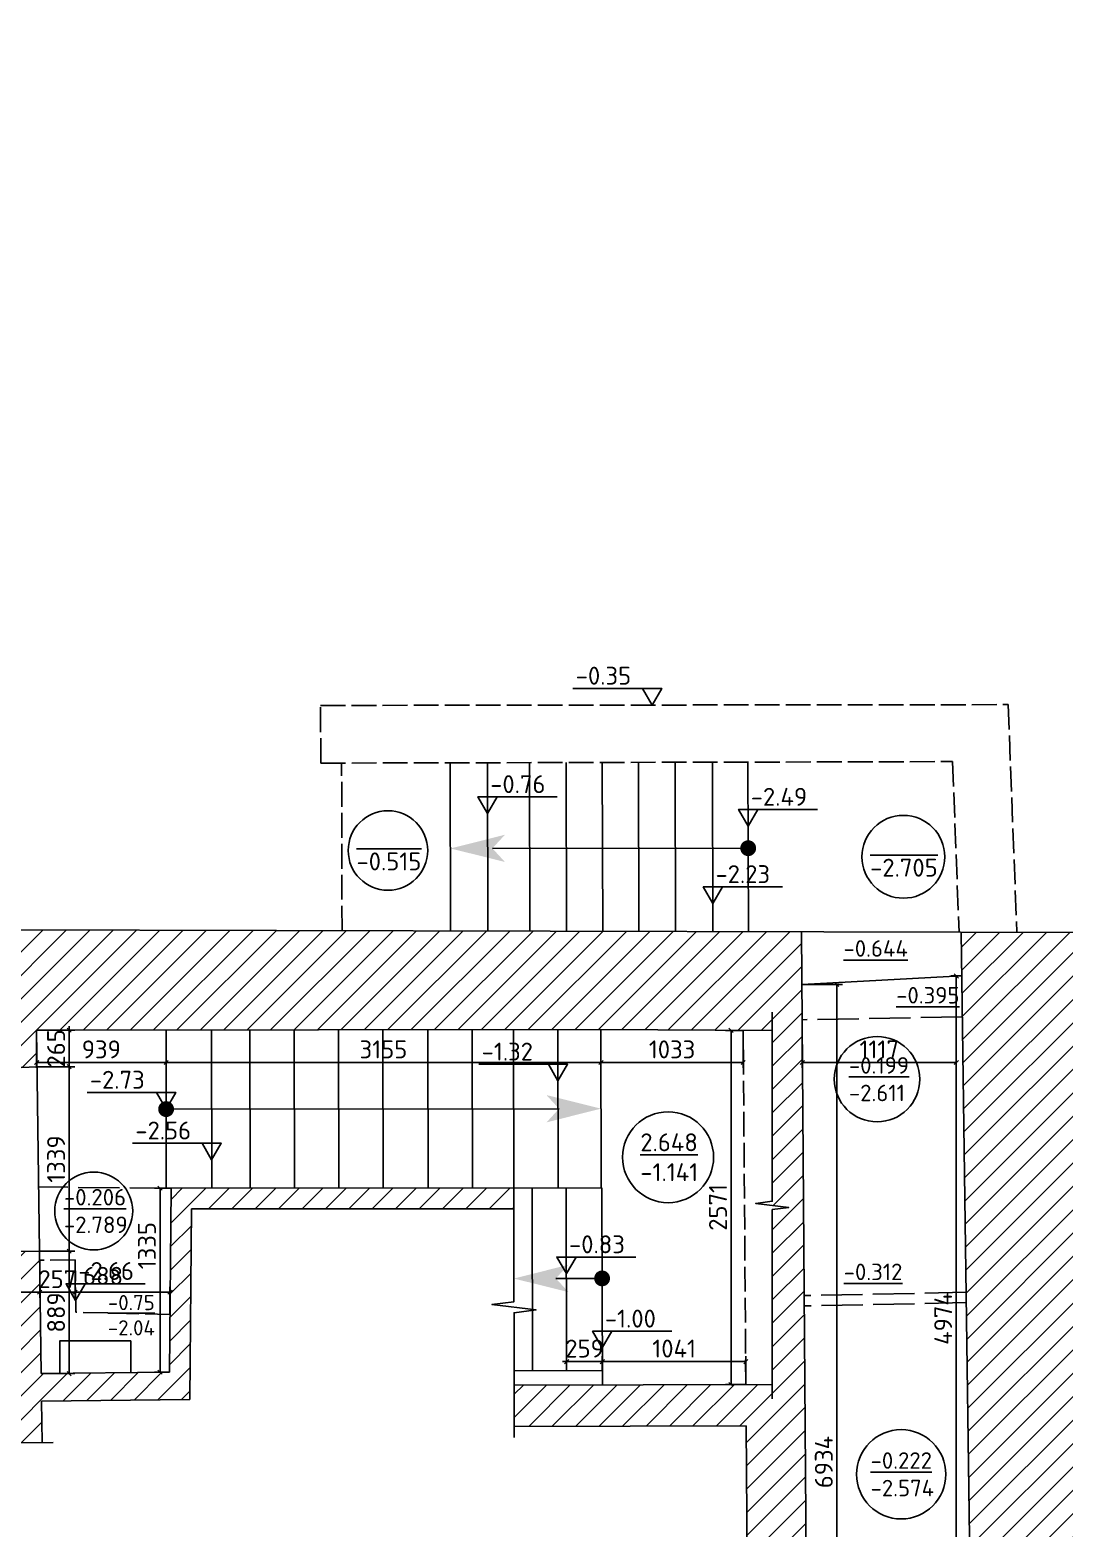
# Model space of a CAD drawing. Header units: millimetres. Extents: x 904915 to 1000606, y 1634169 to 1674089.
# Drawn here: x 944888 to 952390, y 1643789 to 1654665 of the extents above; entities that cross this region are included whole.
import ezdxf

# ---------------------------------------------------------------- set-up
doc = ezdxf.new("R2010")
doc.units = ezdxf.units.MM
doc.linetypes.add('334', pattern=[5, 4, -1])
doc.linetypes.add('ACAD_ISO02W100', pattern=[15, 12, -3])
for name, color, linetype in [('Балки', 140, 'ACAD_ISO02W100'), ('Контур', 7, 'Continuous'), ('Отметки', 7, 'Continuous'), ('Отметки коммуникаций', 7, 'Continuous'), ('Перепад', 251, 'ACAD_ISO02W100'), ('Пожарные коммуникации', 1, 'Continuous'), ('Размеры', 224, 'Continuous'), ('Штриховка', 252, 'Continuous')]:
    doc.layers.add(name, color=color, linetype=linetype)
doc.styles.add('ISOCPEUR', font='isocpeur.ttf')
doc.dimstyles.new('GENPLAN 1000', dxfattribs={"dimscale": 10, "dimtxt": 13, "dimasz": 3, "dimexe": 4, "dimexo": 0, "dimgap": 3, "dimtad": 1, "dimdec": 0, "dimzin": 0, "dimtxsty": 'ISOCPEUR', "dimblk1": 'OBLIQUE', "dimblk2": 'OBLIQUE', "dimsah": 1, "dimcen": -1, "dimaunit": 1, "dimadec": 3, "dimazin": 0, "dimtfac": 0.75, "dimtdec": 0, "dimtix": 1, "dimtmove": 1, "dimatfit": 3, "dimfxl": 0, "dimtvp": 0.6, "dimarcsym": 0})

# ---------------------------------------------------------------- blocks, each defined once
blk = doc.blocks.new('S1')
at = {"color": 0, "const_width": 0.75}
blk.add_lwpolyline([(-0.375, 0, 1), (0.375, 0, 1)], format="xyb", close=True, dxfattribs=at)
blk = doc.blocks.new('*U11')
at = {"layer": 'Штриховка'}
blk.add_lwpolyline([(0, 0), (-1.58, 2.373)], dxfattribs=at)
blk.add_solid([(-1.749, 2.626), (-1.612, 2.242), (-1.447, 2.352), (-1.58, 2.373)], dxfattribs=at)
at = {"layer": 'Штриховка', "xscale": 0.07662220042706859, "yscale": 0.07662220042706859, "zscale": 0.07662220042706859, "rotation": 272.2103188598759}
blk.add_blockref('S1', (0, 0), dxfattribs=at)
blk = doc.blocks.new('*U13')
at = {"layer": 'Штриховка'}
blk.add_lwpolyline([(0, 0), (-0.186, 0.279)], dxfattribs=at)
blk.add_solid([(-0.355, 0.532), (-0.218, 0.148), (-0.053, 0.258), (-0.186, 0.279)], dxfattribs=at)
at = {"layer": 'Штриховка', "xscale": 0.07662220042706858, "yscale": 0.07662220042706858, "zscale": 0.07662220042706858, "rotation": 272.2841533087241}
blk.add_blockref('S1', (0, 0), dxfattribs=at)
blk = doc.blocks.new('*U15')
at = {"layer": 'Штриховка'}
blk.add_lwpolyline([(0, 0), (1.028, -1.545)], dxfattribs=at)
blk.add_solid([(1.197, -1.798), (1.06, -1.415), (0.896, -1.524), (1.028, -1.545)], dxfattribs=at)
at = {"layer": 'Штриховка', "xscale": 0.0766222004270686, "yscale": 0.0766222004270686, "zscale": 0.0766222004270686, "rotation": 92.19549456925957}
blk.add_blockref('S1', (0, 0), dxfattribs=at)
blk = doc.blocks.new('_Oblique')
at = {"color": 0, "linetype": 'ByBlock', "lineweight": -2}
blk.add_line((-0.5, -0.5), (0.5, 0.5), dxfattribs=at)
blk = doc.blocks.new('*D80')
at = {"layer": 'Defpoints', "color": 0, "ltscale": 0.03}
for p in [(944958, 1645733), (944958, 1645501), (943920, 1645262)]:
    blk.add_point(p, dxfattribs=at)
at = {"layer": 'Размеры', "color": 0, "lineweight": -2, "ltscale": 0.03}
for p, q in [((944958, 1645733), (944958, 1645461)), ((943920, 1645262), (943920, 1645541)), ((943920, 1645501), (944958, 1645501))]:
    blk.add_line(p, q, dxfattribs=at)
at = {"layer": 'Размеры', "color": 0, "lineweight": -2, "ltscale": 0.03, "xscale": 30, "yscale": 30, "zscale": 30, "rotation": 180}
blk.add_blockref('_Oblique', (943920, 1645501), dxfattribs=at)
at = {"layer": 'Размеры', "color": 0, "lineweight": -2, "ltscale": 0.03, "xscale": 30, "yscale": 30, "zscale": 30}
blk.add_blockref('_Oblique', (944958, 1645501), dxfattribs=at)
at = {"layer": 'Размеры', "color": 0, "ltscale": 0.03, "insert": (944439, 1645596), "char_height": 130, "attachment_point": 5, "style": 'ISOCPEUR'}
blk.add_mtext('1037', dxfattribs=at)
blk = doc.blocks.new('*D81')
at = {"layer": 'Defpoints', "color": 0, "ltscale": 0.03}
for p in [(944958, 1645733), (945215, 1645736), (945215, 1645501)]:
    blk.add_point(p, dxfattribs=at)
at = {"layer": 'Размеры', "color": 0, "lineweight": -2, "ltscale": 0.03}
for p, q in [((944958, 1645733), (944958, 1645461)), ((945215, 1645736), (945215, 1645461)), ((944958, 1645501), (944928, 1645501)), ((944958, 1645501), (945215, 1645501)), ((945215, 1645501), (945245, 1645501))]:
    blk.add_line(p, q, dxfattribs=at)
at = {"layer": 'Размеры', "color": 0, "lineweight": -2, "ltscale": 0.03, "xscale": 30, "yscale": 30, "zscale": 30}
blk.add_blockref('_Oblique', (944958, 1645501), dxfattribs=at)
at = {"layer": 'Размеры', "color": 0, "lineweight": -2, "ltscale": 0.03, "xscale": 30, "yscale": 30, "zscale": 30, "rotation": 180}
blk.add_blockref('_Oblique', (945215, 1645501), dxfattribs=at)
at = {"layer": 'Размеры', "color": 0, "ltscale": 0.03, "insert": (945086, 1645596), "char_height": 130, "attachment_point": 5, "style": 'ISOCPEUR'}
blk.add_mtext('257', dxfattribs=at)
blk = doc.blocks.new('*D82')
at = {"layer": 'Defpoints', "color": 0, "ltscale": 0.03}
for p in [(945215, 1645736), (945903, 1645501), (945903, 1645339)]:
    blk.add_point(p, dxfattribs=at)
at = {"layer": 'Размеры', "color": 0, "lineweight": -2, "ltscale": 0.03}
for p, q in [((945215, 1645736), (945215, 1645461)), ((945215, 1645501), (945903, 1645501)), ((945903, 1645339), (945903, 1645541))]:
    blk.add_line(p, q, dxfattribs=at)
at = {"layer": 'Размеры', "color": 0, "lineweight": -2, "ltscale": 0.03, "xscale": 30, "yscale": 30, "zscale": 30, "rotation": 180}
blk.add_blockref('_Oblique', (945215, 1645501), dxfattribs=at)
at = {"layer": 'Размеры', "color": 0, "lineweight": -2, "ltscale": 0.03, "xscale": 30, "yscale": 30, "zscale": 30}
blk.add_blockref('_Oblique', (945903, 1645501), dxfattribs=at)
at = {"layer": 'Размеры', "color": 0, "ltscale": 0.03, "insert": (945418, 1645620), "char_height": 130, "attachment_point": 5, "style": 'ISOCPEUR'}
blk.add_mtext('688', dxfattribs=at)
blk = doc.blocks.new('*D83')
at = {"layer": 'Defpoints', "color": 0, "ltscale": 0.03}
for p in [(945831, 1646256), (945912, 1646256), (945899, 1644921)]:
    blk.add_point(p, dxfattribs=at)
at = {"layer": 'Размеры', "color": 0, "lineweight": -2, "ltscale": 0.03}
for p, q in [((945912, 1646256), (945791, 1646256)), ((945831, 1644921), (945831, 1646256)), ((945899, 1644921), (945791, 1644921))]:
    blk.add_line(p, q, dxfattribs=at)
at = {"layer": 'Размеры', "color": 0, "lineweight": -2, "ltscale": 0.03, "xscale": 30, "yscale": 30, "zscale": 30}
for p, rotation in [((945831, 1646256), 90), ((945831, 1644921), 270)]:
    blk.add_blockref('_Oblique', p, dxfattribs=dict(at, rotation=rotation))
at = {"layer": 'Размеры', "color": 0, "ltscale": 0.03, "insert": (945736, 1645839), "char_height": 130, "attachment_point": 5, "rotation": 90, "style": 'ISOCPEUR'}
blk.add_mtext('1335', dxfattribs=at)
blk = doc.blocks.new('*D84')
at = {"layer": 'Defpoints', "color": 0, "ltscale": 0.03}
for p in [(944936, 1647403), (945875, 1647405), (945875, 1647169)]:
    blk.add_point(p, dxfattribs=at)
at = {"layer": 'Размеры', "color": 0, "lineweight": -2, "ltscale": 0.03}
for p, q in [((944936, 1647403), (944936, 1647129)), ((945875, 1647405), (945875, 1647129)), ((944936, 1647169), (945875, 1647169))]:
    blk.add_line(p, q, dxfattribs=at)
at = {"layer": 'Размеры', "color": 0, "lineweight": -2, "ltscale": 0.03, "xscale": 30, "yscale": 30, "zscale": 30, "rotation": 180}
blk.add_blockref('_Oblique', (944936, 1647169), dxfattribs=at)
at = {"layer": 'Размеры', "color": 0, "lineweight": -2, "ltscale": 0.03, "xscale": 30, "yscale": 30, "zscale": 30}
blk.add_blockref('_Oblique', (945875, 1647169), dxfattribs=at)
at = {"layer": 'Размеры', "color": 0, "ltscale": 0.03, "insert": (945405, 1647264), "char_height": 130, "attachment_point": 5, "style": 'ISOCPEUR'}
blk.add_mtext('939', dxfattribs=at)
blk = doc.blocks.new('*D85')
at = {"layer": 'Defpoints', "color": 0, "ltscale": 0.03}
for p in [(945875, 1647405), (949030, 1647409), (949030, 1647169)]:
    blk.add_point(p, dxfattribs=at)
at = {"layer": 'Размеры', "color": 0, "lineweight": -2, "ltscale": 0.03}
for p, q in [((945875, 1647405), (945875, 1647129)), ((949030, 1647409), (949030, 1647129)), ((945875, 1647169), (949030, 1647169))]:
    blk.add_line(p, q, dxfattribs=at)
at = {"layer": 'Размеры', "color": 0, "lineweight": -2, "ltscale": 0.03, "xscale": 30, "yscale": 30, "zscale": 30, "rotation": 180}
blk.add_blockref('_Oblique', (945875, 1647169), dxfattribs=at)
at = {"layer": 'Размеры', "color": 0, "lineweight": -2, "ltscale": 0.03, "xscale": 30, "yscale": 30, "zscale": 30}
blk.add_blockref('_Oblique', (949030, 1647169), dxfattribs=at)
at = {"layer": 'Размеры', "color": 0, "ltscale": 0.03, "insert": (947452, 1647264), "char_height": 130, "attachment_point": 5, "style": 'ISOCPEUR'}
blk.add_mtext('3155', dxfattribs=at)
blk = doc.blocks.new('*D86')
at = {"layer": 'Defpoints', "color": 0, "ltscale": 0.03}
for p in [(949030, 1647409), (950062, 1647402), (950062, 1647169)]:
    blk.add_point(p, dxfattribs=at)
at = {"layer": 'Размеры', "color": 0, "lineweight": -2, "ltscale": 0.03}
for p, q in [((949030, 1647409), (949030, 1647129)), ((950062, 1647402), (950062, 1647129)), ((949030, 1647169), (950062, 1647169))]:
    blk.add_line(p, q, dxfattribs=at)
at = {"layer": 'Размеры', "color": 0, "lineweight": -2, "ltscale": 0.03, "xscale": 30, "yscale": 30, "zscale": 30, "rotation": 180}
blk.add_blockref('_Oblique', (949030, 1647169), dxfattribs=at)
at = {"layer": 'Размеры', "color": 0, "lineweight": -2, "ltscale": 0.03, "xscale": 30, "yscale": 30, "zscale": 30}
blk.add_blockref('_Oblique', (950062, 1647169), dxfattribs=at)
at = {"layer": 'Размеры', "color": 0, "ltscale": 0.03, "insert": (949546, 1647264), "char_height": 130, "attachment_point": 5, "style": 'ISOCPEUR'}
blk.add_mtext('1033', dxfattribs=at)
blk = doc.blocks.new('*D87')
at = {"layer": 'Defpoints', "color": 0, "ltscale": 0.03}
for p in [(950062, 1647402), (949974, 1644831), (950081, 1644831)]:
    blk.add_point(p, dxfattribs=at)
at = {"layer": 'Размеры', "color": 0, "lineweight": -2, "ltscale": 0.03}
for p, q in [((950062, 1647402), (949934, 1647402)), ((949974, 1647402), (949974, 1644831)), ((950081, 1644831), (949934, 1644831))]:
    blk.add_line(p, q, dxfattribs=at)
at = {"layer": 'Размеры', "color": 0, "lineweight": -2, "ltscale": 0.03, "xscale": 30, "yscale": 30, "zscale": 30}
for p, rotation in [((949974, 1647402), 90), ((949974, 1644831), 270)]:
    blk.add_blockref('_Oblique', p, dxfattribs=dict(at, rotation=rotation))
at = {"layer": 'Размеры', "color": 0, "ltscale": 0.03, "insert": (949879, 1646117), "char_height": 130, "attachment_point": 5, "rotation": 90, "style": 'ISOCPEUR'}
blk.add_mtext('2571', dxfattribs=at)
blk = doc.blocks.new('*D88')
at = {"layer": 'Defpoints', "color": 0, "ltscale": 0.03}
for p in [(949040, 1644997), (949040, 1644933), (950081, 1644831)]:
    blk.add_point(p, dxfattribs=at)
at = {"layer": 'Размеры', "color": 0, "lineweight": -2, "ltscale": 0.03}
for p, q in [((949040, 1644933), (949040, 1645037)), ((950081, 1644997), (949040, 1644997)), ((950081, 1644831), (950081, 1645037))]:
    blk.add_line(p, q, dxfattribs=at)
at = {"layer": 'Размеры', "color": 0, "lineweight": -2, "ltscale": 0.03, "xscale": 30, "yscale": 30, "zscale": 30, "rotation": 180}
blk.add_blockref('_Oblique', (949040, 1644997), dxfattribs=at)
at = {"layer": 'Размеры', "color": 0, "lineweight": -2, "ltscale": 0.03, "xscale": 30, "yscale": 30, "zscale": 30}
blk.add_blockref('_Oblique', (950081, 1644997), dxfattribs=at)
at = {"layer": 'Размеры', "color": 0, "ltscale": 0.03, "insert": (949561, 1645092), "char_height": 130, "attachment_point": 5, "style": 'ISOCPEUR'}
blk.add_mtext('1041', dxfattribs=at)
blk = doc.blocks.new('*D89')
at = {"layer": 'Defpoints', "color": 0, "ltscale": 0.03}
for p in [(948781, 1644997), (948781, 1644932), (949040, 1644933)]:
    blk.add_point(p, dxfattribs=at)
at = {"layer": 'Размеры', "color": 0, "lineweight": -2, "ltscale": 0.03}
for p, q in [((948781, 1644997), (948751, 1644997)), ((948781, 1644932), (948781, 1645037)), ((949040, 1644997), (948781, 1644997)), ((949040, 1644933), (949040, 1645037)), ((949040, 1644997), (949070, 1644997))]:
    blk.add_line(p, q, dxfattribs=at)
at = {"layer": 'Размеры', "color": 0, "lineweight": -2, "ltscale": 0.03, "xscale": 30, "yscale": 30, "zscale": 30}
blk.add_blockref('_Oblique', (948781, 1644997), dxfattribs=at)
at = {"layer": 'Размеры', "color": 0, "lineweight": -2, "ltscale": 0.03, "xscale": 30, "yscale": 30, "zscale": 30, "rotation": 180}
blk.add_blockref('_Oblique', (949040, 1644997), dxfattribs=at)
at = {"layer": 'Размеры', "color": 0, "ltscale": 0.03, "insert": (948911, 1645092), "char_height": 130, "attachment_point": 5, "style": 'ISOCPEUR'}
blk.add_mtext('259', dxfattribs=at)
blk = doc.blocks.new('*D90')
at = {"layer": 'Defpoints', "color": 0, "ltscale": 0.03}
for p in [(950489, 1647735), (950540, 1640801), (950742, 1640801)]:
    blk.add_point(p, dxfattribs=at)
at = {"layer": 'Размеры', "color": 0, "lineweight": -2, "ltscale": 0.03}
for p, q in [((950489, 1647735), (950782, 1647735)), ((950742, 1647735), (950742, 1640801)), ((950540, 1640801), (950782, 1640801))]:
    blk.add_line(p, q, dxfattribs=at)
at = {"layer": 'Размеры', "color": 0, "lineweight": -2, "ltscale": 0.03, "xscale": 30, "yscale": 30, "zscale": 30}
for p, rotation in [((950742, 1647735), 90), ((950742, 1640801), 270)]:
    blk.add_blockref('_Oblique', p, dxfattribs=dict(at, rotation=rotation))
at = {"layer": 'Размеры', "color": 0, "ltscale": 0.03, "insert": (950647, 1644268), "char_height": 130, "attachment_point": 5, "rotation": 90, "style": 'ISOCPEUR'}
blk.add_mtext('6934', dxfattribs=at)
blk = doc.blocks.new('*D95')
at = {"layer": 'Defpoints', "color": 0, "ltscale": 0.03}
for p in [(951608, 1647797), (951647, 1647797), (951716, 1642823)]:
    blk.add_point(p, dxfattribs=at)
at = {"layer": 'Размеры', "color": 0, "lineweight": -2, "ltscale": 0.03}
for p, q in [((951647, 1647797), (951568, 1647797)), ((951608, 1642823), (951608, 1647797)), ((951716, 1642823), (951568, 1642823))]:
    blk.add_line(p, q, dxfattribs=at)
at = {"layer": 'Размеры', "color": 0, "lineweight": -2, "ltscale": 0.03, "xscale": 30, "yscale": 30, "zscale": 30}
for p, rotation in [((951608, 1647797), 90), ((951608, 1642823), 270)]:
    blk.add_blockref('_Oblique', p, dxfattribs=dict(at, rotation=rotation))
at = {"layer": 'Размеры', "color": 0, "ltscale": 0.03, "insert": (951513, 1645310), "char_height": 130, "attachment_point": 5, "rotation": 90, "style": 'ISOCPEUR'}
blk.add_mtext('4974', dxfattribs=at)
blk = doc.blocks.new('*D319')
at = {"layer": 'Defpoints', "color": 0, "ltscale": 0.03}
for p in [(944959, 1645799), (945172, 1645799), (944968, 1644910)]:
    blk.add_point(p, dxfattribs=at)
at = {"layer": 'Размеры', "color": 0, "lineweight": -2, "ltscale": 0.03}
for p, q in [((944959, 1645799), (945212, 1645799)), ((945172, 1644910), (945172, 1645799)), ((944968, 1644910), (945212, 1644910))]:
    blk.add_line(p, q, dxfattribs=at)
at = {"layer": 'Размеры', "color": 0, "lineweight": -2, "ltscale": 0.03, "xscale": 30, "yscale": 30, "zscale": 30}
for p, rotation in [((945172, 1645799), 90), ((945172, 1644910), 270)]:
    blk.add_blockref('_Oblique', p, dxfattribs=dict(at, rotation=rotation))
at = {"layer": 'Размеры', "color": 0, "ltscale": 0.03, "insert": (945077, 1645354), "char_height": 130, "attachment_point": 5, "rotation": 90, "style": 'ISOCPEUR'}
blk.add_mtext('889', dxfattribs=at)
blk = doc.blocks.new('*D320')
at = {"layer": 'Defpoints', "color": 0, "ltscale": 0.03}
for p in [(944936, 1647403), (945172, 1647403), (944939, 1647138)]:
    blk.add_point(p, dxfattribs=at)
at = {"layer": 'Размеры', "color": 0, "lineweight": -2, "ltscale": 0.03}
for p, q in [((944936, 1647403), (945212, 1647403)), ((945172, 1647403), (945172, 1647433)), ((945172, 1647138), (945172, 1647403)), ((944939, 1647138), (945212, 1647138)), ((945172, 1647138), (945172, 1647108))]:
    blk.add_line(p, q, dxfattribs=at)
at = {"layer": 'Размеры', "color": 0, "lineweight": -2, "ltscale": 0.03, "xscale": 30, "yscale": 30, "zscale": 30}
for p, rotation in [((945172, 1647403), 270), ((945172, 1647138), 90)]:
    blk.add_blockref('_Oblique', p, dxfattribs=dict(at, rotation=rotation))
at = {"layer": 'Размеры', "color": 0, "ltscale": 0.03, "insert": (945077, 1647271), "char_height": 130, "attachment_point": 5, "rotation": 90, "style": 'ISOCPEUR'}
blk.add_mtext('265', dxfattribs=at)
blk = doc.blocks.new('*D328')
at = {"layer": 'Defpoints', "color": 0, "ltscale": 0.03}
for p in [(950491, 1647479), (951608, 1647500), (950491, 1647169)]:
    blk.add_point(p, dxfattribs=at)
at = {"layer": 'Размеры', "color": 0, "lineweight": -2, "ltscale": 0.03}
for p, q in [((950491, 1647479), (950491, 1647129)), ((951608, 1647500), (951608, 1647129)), ((951608, 1647169), (950491, 1647169))]:
    blk.add_line(p, q, dxfattribs=at)
at = {"layer": 'Размеры', "color": 0, "lineweight": -2, "ltscale": 0.03, "xscale": 30, "yscale": 30, "zscale": 30, "rotation": 180}
blk.add_blockref('_Oblique', (950491, 1647169), dxfattribs=at)
at = {"layer": 'Размеры', "color": 0, "lineweight": -2, "ltscale": 0.03, "xscale": 30, "yscale": 30, "zscale": 30}
blk.add_blockref('_Oblique', (951608, 1647169), dxfattribs=at)
at = {"layer": 'Размеры', "color": 0, "ltscale": 0.03, "insert": (951049, 1647264), "char_height": 130, "attachment_point": 5, "style": 'ISOCPEUR'}
blk.add_mtext('1117', dxfattribs=at)
blk = doc.blocks.new('*D381')
at = {"layer": 'Defpoints', "color": 0, "ltscale": 0.03}
for p in [(944939, 1647138), (944957, 1645799), (945172, 1645799)]:
    blk.add_point(p, dxfattribs=at)
at = {"layer": 'Размеры', "color": 0, "lineweight": -2, "ltscale": 0.03}
for p, q in [((944939, 1647138), (945212, 1647138)), ((945172, 1647138), (945172, 1645799)), ((944957, 1645799), (945212, 1645799))]:
    blk.add_line(p, q, dxfattribs=at)
at = {"layer": 'Размеры', "color": 0, "lineweight": -2, "ltscale": 0.03, "xscale": 30, "yscale": 30, "zscale": 30}
for p, rotation in [((945172, 1647138), 90), ((945172, 1645799), 270)]:
    blk.add_blockref('_Oblique', p, dxfattribs=dict(at, rotation=rotation))
at = {"layer": 'Размеры', "color": 0, "ltscale": 0.03, "insert": (945077, 1646468), "char_height": 130, "attachment_point": 5, "rotation": 90, "style": 'ISOCPEUR'}
blk.add_mtext('1339', dxfattribs=at)

msp = doc.modelspace()

# ---------------------------------------------------------------- hatches: boundary and pattern name
at = {"layer": 'Штриховка', "ltscale": 0.03}
h = msp.add_hatch(dxfattribs=at)
h.set_pattern_fill('_USER', color=256, scale=120, angle=45, pattern_type=0)
h.set_pattern_definition([(45, (939769.27, 1645632.96), (-84.8528, 84.8528), [])])
h.paths.add_polyline_path([(939862.1, 1645865.3), (939717.3, 1645866.2), (939716.4, 1645515.2), (939572.8, 1645516), (939573.1, 1645259.6), (939858.5, 1645259.9)], flags=17)
h.paths.add_polyline_path([(967898.5, 1669251.9), (967748.5, 1669254.9), (967737, 1668677), (967887, 1668674)], flags=17)
h.paths.add_polyline_path([(959721.2, 1670070.1), (960600.3, 1670071.2), (960599.8, 1670501.5), (960599.2, 1670954.9), (958956.6, 1670954.7), (959002.6, 1662727), (958908.9, 1662725), (958909, 1662520.4), (959728.4, 1662541.9), (959725.6, 1663653.4), (960845.1, 1663649), (960849, 1664244.1), (959728.5, 1664251.4)])
h.paths.add_polyline_path([(953047.4, 1647661.3), (953309, 1647664), (953307.3, 1647830.1), (953304.3, 1648110.6), (951642.4, 1648114.7), (951716, 1642822.9), (952533.5, 1642743.7), (952532.8, 1642909), (953481.3, 1642912), (953480.8, 1643074.2), (952537.1, 1643071.2), (952524.9, 1647221.1), (953052, 1647226.6)], flags=17)
h.paths.add_polyline_path([(944956.8, 1645799), (943919.8, 1645788.6), (943920.1, 1645262.1), (939858.5, 1645259.9), (939573.1, 1645259.6), (939573.1, 1645244.2), (934568.3, 1645252.9), (934568.3, 1645253.2), (934278.3, 1645254), (932110.1, 1645254), (932109.8, 1645787.9), (931143.7, 1645778.5), (931152.5, 1644829.1), (929740.1, 1644827.8), (929759.1, 1646190.3), (927061.9, 1646219.9), (927061.4, 1646069.9), (929607, 1646042), (929588, 1644677.6), (931153.9, 1644679.1), (931157.1, 1644329.1), (931593.9, 1644329.6), (931614, 1644169.6), (931653.7, 1644489.6), (931673.9, 1644329.6), (932110.6, 1644330.1), (932110.2, 1644955.7), (943920.3, 1644962.1), (943920.6, 1644397.3), (944407.8, 1644403.1), (944429.7, 1644243.4), (944465.9, 1644563.8), (944487.8, 1644404.1), (944974.9, 1644409.9), (944971, 1644709.9), (946047, 1644722.8), (946060.4, 1646106), (948397.6, 1646107.4), (948397.2, 1646257.4), (945911.9, 1646255.9), (945898.9, 1644921), (944968.4, 1644909.8)])
h.paths.add_polyline_path([(941747.9, 1647720.4), (935723.9, 1647718.2), (935724, 1647401.1), (939570.7, 1647430.7), (939571, 1647159), (939720.5, 1647158.1), (939719.7, 1646853.6), (939599.7, 1646838.9), (939839.6, 1646808.3), (939719.6, 1646793.6), (939718.8, 1646489.1), (939571.8, 1646490), (939572, 1646278), (939718.3, 1646277.1), (939717.4, 1645926.2), (939597.4, 1645911.4), (939862.2, 1645877.7), (939871.4, 1647396.6), (941748.7, 1647400.9)])
h.paths.add_polyline_path([(934907, 1647717.9), (934688, 1647717.9), (933884, 1647717.6), (933886.9, 1647392.8), (934284.4, 1647396.3), (934278.3, 1645254), (934568.3, 1645253.2), (934574.5, 1647392.3), (934909.5, 1647394.8)])
h.paths.add_polyline_path([(932129.4, 1649034.8), (931923.5, 1649035.1), (931923.9, 1649266.2), (931788.1, 1649266.4), (931788.1, 1649293.2), (931494.6, 1649293.9), (931494.2, 1649135.2), (931345.5, 1649135.6), (931342.9, 1648092.4), (923885.6, 1648105.6), (923881.9, 1647831.4), (923721.7, 1647813.5), (924041.1, 1647769.2), (923880.8, 1647751.4), (923877.2, 1647477.1), (924177.2, 1647477.1), (924138.3, 1644589.7), (927056.3, 1644558.9), (927057.3, 1644859), (924442.4, 1644886.5), (924477.2, 1647477.1), (931128.7, 1647397.5), (931130.8, 1647163.4), (932109, 1647173), (932108.9, 1647376.8), (932568, 1647380.9), (932565, 1647717.1), (932127.3, 1647716.9)])
h.paths.add_polyline_path([(950486.2, 1648117.6), (944691.4, 1648132), (944686.6, 1649180.5), (944528.4, 1649179.8), (944527.7, 1649323.4), (944245.8, 1649322.1), (944245.9, 1649301.6), (944073, 1649301.2), (944073.5, 1649109.4), (943905.2, 1649109), (943908.4, 1647721.2), (943261, 1647720.9), (943261.7, 1647404.3), (943918.9, 1647405.7), (943919.1, 1647096.6), (944939.3, 1647138), (944935.8, 1647403.5), (949029.6, 1647409.4), (950272.6, 1647401.6), (950272.6, 1646130.9), (950392.6, 1646115.9), (950272.6, 1646100.9), (950272.6, 1644831.4), (948400.6, 1644827), (948401.3, 1644527), (950083.4, 1644531), (950116.4, 1639995.2), (951661, 1639989.6), (951661, 1639460.8), (955617.4, 1639500.6), (962461.1, 1639567.9), (962455.8, 1636178), (962155.8, 1636178), (962155.1, 1635728.5), (962315.1, 1635708.3), (962155.1, 1635688.5), (962154.4, 1635279.1), (969661.4, 1635263.1), (969653.3, 1636911.1), (969342.9, 1636912.5), (968746.2, 1636915.1), (968742.8, 1636143.6), (967545.7, 1636148.5), (967554.4, 1641372.6), (967284, 1641372.7), (967283.9, 1641196.6), (967396.8, 1641195.5), (967399.1, 1637608.9), (967078, 1637609.2), (967077.8, 1637359.2), (967399.1, 1637358.9), (967399.1, 1636178), (966361, 1636178), (966361, 1636455), (966111, 1636455), (966111, 1636178), (963002.7, 1636178), (963006.5, 1640478), (962468.8, 1640472.7), (962472.1, 1640136.2), (959955, 1640116.1), (959955, 1641762), (959802, 1641762), (959802, 1641699), (959401.4, 1641699), (959356, 1640111.4), (955859.3, 1640105.6), (955861.6, 1641747), (955722, 1641747), (955722, 1641685), (955316.4, 1641685), (955333, 1639913), (953838.8, 1639848.2), (953835.2, 1640084.9), (952545, 1640065.2), (952537.7, 1641768.8), (951730.6, 1641771.1), (951746.3, 1640645.3), (950540.6, 1640652.7)])
h.paths.add_polyline_path([(944673.1, 1652178.2), (944526.8, 1652177.5), (944526.1, 1652342), (944239.1, 1652340.7), (944238.8, 1652288.7), (944081.7, 1652288.3), (944082, 1652146.3), (943898, 1652145.9), (943900.2, 1651218), (944068.5, 1651218.4), (944069, 1651034.4), (944101.8, 1651034.4), (944241.8, 1651034.8), (944241.9, 1650997.5), (944520.2, 1650998.8), (944519.5, 1651139.9), (944677.7, 1651140.6)])
h.paths.add_polyline_path([(944659.3, 1655219.7), (944494.9, 1655219), (944494.2, 1655363), (944231.6, 1655361.9), (944231.6, 1655357.7), (944091.4, 1655357.4), (944091.9, 1655142.4), (943891, 1655141.9), (943892.9, 1654328), (944076.9, 1654328.4), (944077.5, 1654082.4), (944234.6, 1654082.7), (944234.7, 1654030.5), (944518.5, 1654031.8), (944517.8, 1654178.3), (944664, 1654179)])
h.paths.add_polyline_path([(944645.4, 1658294.4), (944491, 1658293.7), (944490.4, 1658426.8), (944206.7, 1658425.5), (944206.8, 1658379.7), (944077.2, 1658379.4), (944077.5, 1658241.4), (943883.7, 1658241), (943886, 1657254), (944087, 1657254.4), (944087.3, 1657112.4), (944227.5, 1657112.7), (944227.6, 1657090.6), (944486.4, 1657091.8), (944485.6, 1657261), (944650, 1657261.7)])
h.paths.add_polyline_path([(944633.8, 1660848.8), (944633.7, 1661302.1), (944485.7, 1661302.1), (944485.7, 1661461.5), (944204.2, 1661461.5), (944204.2, 1661430), (944073, 1661430), (944073, 1661265), (943881.2, 1661265), (943881.1, 1660290.9), (944072.7, 1660291.4), (944073, 1660132.4), (944202.7, 1660132.7), (944202.8, 1660120.1), (944482.7, 1660121.3), (944482, 1660272), (944636.4, 1660272.7)])
h.paths.add_polyline_path([(944633.4, 1664368.1), (944482.8, 1664368.1), (944482.8, 1664523.8), (944209.9, 1664523.8), (944209.9, 1664487), (944064, 1664487), (944064, 1664294), (943881.5, 1664294), (943881.4, 1663327), (944073.2, 1663327), (944073.2, 1663205), (944204.4, 1663205), (944204.4, 1663176.6), (944485.5, 1663176.6), (944485.5, 1663329.3), (944633.5, 1663329.3)])
h.paths.add_polyline_path([(944633.1, 1667394.5), (944477.8, 1667394.5), (944477.8, 1667551.3), (944210.3, 1667551.3), (944210.3, 1667505), (944070.3, 1667505), (943881.8, 1667505), (943881.7, 1666551), (944064.2, 1666551), (944064.2, 1666226), (944210.1, 1666226), (944210.1, 1666193.3), (944482.6, 1666193.3), (944482.6, 1666351.3), (944633.2, 1666351.3)])
h.paths.add_polyline_path([(944632.7, 1670737.4), (933630.3, 1670719.9), (933632.7, 1669988.5), (943882.1, 1670004.5), (943882, 1669255), (944070.4, 1669255), (944210.4, 1669255), (944210.4, 1669219), (944477.6, 1669219), (944477.6, 1669378.8), (944632.8, 1669378.8)])
h.paths.add_polyline_path([(932703.5, 1670718.4), (931347.7, 1670716.2), (931349.7, 1669370.6), (931502.4, 1669370.8), (931502.6, 1669191), (931790.8, 1669191.4), (931790.9, 1669244.1), (931930.9, 1669244.1), (932162.5, 1669243.8), (932163.7, 1669986.2), (932705.9, 1669987)])
h.paths.add_polyline_path([(932159.7, 1667508.9), (931928.1, 1667509.3), (931788.1, 1667509.6), (931788.1, 1667541.2), (931505.1, 1667540.8), (931505.3, 1667399.2), (931352.6, 1667399), (931354.2, 1666341.7), (931523.2, 1666341.9), (931523.4, 1666160.1), (931785.9, 1666160.5), (931786, 1666222.5), (931926, 1666222.3), (931981.8, 1666222.2), (931981.9, 1666273.3), (932157.6, 1666273)])
h.paths.add_polyline_path([(932154.1, 1664134.1), (931978.4, 1664134.4), (931979, 1664493.2), (931923.2, 1664493.3), (931783.2, 1664493.5), (931783.2, 1664539.3), (931525.8, 1664538.9), (931526, 1664383.6), (931357, 1664383.4), (931358.6, 1663301.6), (931525, 1663301.8), (931525.2, 1663154.9), (931809.9, 1663155.3), (931810, 1663182.4), (931976.8, 1663182.1), (931976.9, 1663194.3), (932152.6, 1663194)])
h.paths.add_polyline_path([(932149, 1661019), (931973.3, 1661019.3), (931974, 1661450.3), (931947.1, 1661450.3), (931807.1, 1661450.5), (931807.2, 1661485.4), (931527.7, 1661485), (931527.9, 1661337.7), (931361.5, 1661337.5), (931363.1, 1660268), (931516.6, 1660268.2), (931516.8, 1660102.1), (931789.8, 1660102.5), (931789.9, 1660126.5), (931929.9, 1660126.3), (932147.6, 1660125.9)])
h.paths.add_polyline_path([(932143.9, 1657865), (931963.1, 1657865.3), (931964, 1658400.3), (931927, 1658400.3), (931787, 1658400.6), (931787.1, 1658436.1), (931519.2, 1658435.7), (931519.5, 1658275.3), (931366, 1658275.1), (931367, 1657612.2), (931366, 1657213.6), (931521, 1657213.2), (931520.6, 1657073.8), (931784.9, 1657073.1), (931784.9, 1657090.5), (931945.7, 1657090.3), (931945.8, 1657183.3), (932142.8, 1657183)])
h.paths.add_polyline_path([(932139.2, 1655001), (931942.2, 1655001.3), (931942.8, 1655353.2), (931922, 1655353.3), (931782, 1655353.3), (931782.1, 1655366.1), (931516.3, 1655366.7), (931515.9, 1655215.6), (931360.9, 1655216), (931358.3, 1654172.5), (931510, 1654172.1), (931509.6, 1654017.4), (931795.8, 1654016.7), (931795.9, 1654036.5), (931935.9, 1654036.3), (931969.7, 1654036.2), (931969.9, 1654151.3), (932137.8, 1654151)])
h.paths.add_polyline_path([(932134.4, 1652068), (931966.5, 1652068.3), (931966.9, 1652310.1), (931933, 1652310.2), (931793, 1652308.6), (931505.3, 1652309.3), (931505, 1652175.8), (931353.2, 1652176.2), (931350.5, 1651112.8), (931499.2, 1651112.4), (931498.8, 1650973.5), (931790.9, 1650972.8), (931790.9, 1650999.5), (931926.8, 1650999.3), (931927, 1651125.3), (932132.8, 1651125)])
h.paths.add_polyline_path([(960333.3, 1647937.6), (961315, 1647929), (961315, 1647846.3), (962027.7, 1647840), (962022.5, 1647245.2), (962441.3, 1647241.6), (962438.8, 1642931.6), (961667.1, 1642932.5), (961667.3, 1642787.2), (962445.8, 1642788.4), (962449.9, 1642374), (962998.7, 1642379.5), (962995.7, 1642556.1), (967112.8, 1642504.1), (967117.8, 1642902.1), (962981.3, 1642953.7), (962970.6, 1647238), (966973.7, 1647210.3), (966959.5, 1648041.4), (962846.2, 1648068.6), (962852.6, 1650308), (962290.3, 1650309.5), (962284.4, 1648065), (959904.8, 1648083.6), (959800.1, 1652965.9), (959269.6, 1652954.6), (959044.4, 1652949.7), (959061.6, 1648096.2), (954502.4, 1648107.6), (954505.2, 1647842.7), (954506.9, 1647676.6), (954745.6, 1647679.1), (954750.2, 1647244.4), (955288.4, 1647250.1), (955293.1, 1643079.9), (954363, 1643077), (954363.5, 1642914.8), (955304.8, 1642917.8), (955306.5, 1642744), (955724, 1642744), (955724, 1642682), (955862.9, 1642682), (955863.1, 1642813.5), (957224.7, 1642810.3), (957225.1, 1642947.4), (955852.4, 1642950.6), (955847.6, 1647274.2), (959438.3, 1647271.7), (959416.1, 1642942.4), (958119.3, 1642945.4), (958119, 1642808.3), (959433.1, 1642805.2), (959431.1, 1642735), (959803, 1642735), (959803, 1642659), (959957.9, 1642659), (959958.3, 1642784.8), (960773, 1642785.9), (960773.1, 1642933.5), (959949.4, 1642934.4), (959974.6, 1647263.2), (960327.3, 1647260.1)])
h.paths.add_polyline_path([(966452.6, 1641373), (963016, 1641374), (963015.6, 1641395.3), (962459.7, 1641385.8), (962463.6, 1640992.6), (963006.9, 1640998), (963007.1, 1641238.2), (966452.5, 1641204.7)], flags=17)
h.paths.add_polyline_path([(969641.7, 1639274.2), (969362.9, 1639275.5), (968756.5, 1639278.1), (968751.6, 1638147.9), (969348.3, 1638145.3), (969647.2, 1638144)], flags=17)
h.paths.add_polyline_path([(969614.1, 1644901.4), (969720.5, 1644900.2), (969709, 1645492.7), (968768.4, 1645497.1), (968765.6, 1642881.5), (968251, 1642888), (968246, 1642489.8), (968770.6, 1642483.2), (968761.9, 1640511), (969368.3, 1640508.3), (969635.6, 1640507.1)])
h.paths.add_polyline_path([(969355.7, 1670956.2), (961595, 1670955.1), (961595.6, 1670502.8), (961596.1, 1670072.4), (964099.4, 1670075.6), (964080.7, 1667732.6), (964412.9, 1667733.9), (964412.2, 1667937.9), (964282.4, 1667937.4), (964299.4, 1670075.8), (967765, 1670080.2), (967762.8, 1669971.3), (967912.8, 1669968.3), (967915, 1670080.2), (968620.7, 1670080.2), (968620.7, 1667950.5), (967872.5, 1667950.5), (967876.3, 1668140.7), (967726.4, 1668143.7), (967722.5, 1667950.4), (965333.7, 1667941.4), (965334.5, 1667737.4), (968620.7, 1667749.8), (968637.7, 1664193.3), (961712.9, 1664238.5), (961710.6, 1663645.6), (962247.4, 1663643.5), (962251.2, 1662293.7), (962850.1, 1662295.3), (962846.3, 1663638), (968632.7, 1663590.8), (968686.8, 1655955.5), (962868.1, 1656006.9), (962852.6, 1661416.8), (962253.6, 1661415.2), (962257.5, 1659994.6), (961579.4, 1659980.3), (961582.8, 1659806.5), (962267.6, 1659820), (962275.7, 1655887.9), (959738.9, 1655882.7), (959728.4, 1659770.1), (960715, 1659789.5), (960711.6, 1659962), (959734.7, 1659941.4), (959730.8, 1661541.8), (958909.7, 1661563.1), (958912.6, 1657742.3), (959027.5, 1657741.5), (959040.6, 1654041.2), (959246.2, 1654045.7), (959776.7, 1654057), (959744.4, 1655561.9), (962304.3, 1655548.9), (962299.7, 1653824.7), (962862.6, 1653823.1), (962867.9, 1655694.4), (968730.2, 1655638.5), (968722.6, 1648029.8), (967950.7, 1648034.9), (967949, 1647780.4), (968184.6, 1647769.6), (968129.2, 1647202.3), (968770.2, 1647197.9), (968769.4, 1646527.9), (969689.7, 1646485.6), (969659.3, 1648055), (969518.2, 1648054.8), (969514.3, 1650781), (969450.9, 1650781), (969419, 1655374.3), (969388.2, 1663662.6)])

# ---------------------------------------------------------------- linework, layer by layer
at = {"layer": 'Балки', "color": 3, "ltscale": 25}
for p, q in [((951650.9, 1647500.5), (950490.9, 1647479.4)), ((951678.7, 1645500.4), (950505.4, 1645476.8)), ((951679.8, 1645425.4), (950506, 1645401.8))]:
    msp.add_line(p, q, dxfattribs=at)
at = {"layer": 'Балки', "ltscale": 25}
msp.add_line((945911.9, 1646255.9), (944950.7, 1646265.1), dxfattribs=at)
at = {"layer": 'Контур', "color": 252, "ltscale": 15}
for p, q in [((947939.2, 1648123.9), (947936.3, 1649344.4)), ((948209.6, 1648123.3), (948206.7, 1649345.1)), ((948513.9, 1648122.5), (948511, 1649345.8)), ((948780.8, 1648121.8), (948777.9, 1649346.4)), ((949042.8, 1648121.2), (949039.9, 1649347)), ((949304.7, 1648120.5), (949301.8, 1649347.7)), ((949571, 1648119.9), (949568.1, 1649348.3)), ((949842.7, 1648119.2), (949839.7, 1649348.9)), ((950099.7, 1648118.6), (950096.8, 1649349.5)), ((945876.2, 1646255.9), (945874.5, 1647404.8)), ((946206, 1646256.1), (946204.3, 1647405.3)), ((946484, 1646256), (946482.3, 1647405.7)), ((946806, 1646256.4), (946804.4, 1647406.2)), ((947128.1, 1646256.6), (947126.4, 1647406.7)), ((947450.2, 1646257.1), (947448.5, 1647407.1)), ((947776.2, 1646257), (947774.5, 1647407.6)), ((948098.3, 1646257.5), (948096.6, 1647408.1)), ((948397.2, 1646257.4), (948395.6, 1647408.5)), ((948719.3, 1646257.9), (948717.6, 1647409)), ((949031.3, 1646257.8), (949029.6, 1647409.4)), ((945911.9, 1646255.9), (945876.2, 1646255.9)), ((948533, 1644931.5), (948529.9, 1646257.5)), ((948781, 1644932.4), (948777.9, 1646257.6)), ((949040.3, 1644828.5), (949036.9, 1646257.8)), ((949040.1, 1644933.4), (948400.4, 1644931))]:
    msp.add_line(p, q, dxfattribs=at)
at = {"layer": 'Контур', "ltscale": 15}
for p, q in [((959061.6, 1648096.2), (944691.4, 1648132)), ((950486.2, 1648117.6), (950540.6, 1640652.7)), ((951746.3, 1640645.3), (951642.4, 1648114.7)), ((951646.8, 1647797), (950489, 1647735)), ((944935.8, 1647403.5), (949029.6, 1647409.4)), ((944935.8, 1647403.5), (944968.4, 1644909.8)), ((949029.6, 1647409.4), (950272.6, 1647401.6)), ((944939.3, 1647138), (943919.1, 1647096.6)), ((945911.9, 1646255.9), (945898.9, 1644921)), ((949036.9, 1646257.8), (945911.9, 1646255.9)), ((946060.4, 1646106), (946047, 1644722.8)), ((948397.6, 1646107.4), (946060.4, 1646106)), ((944956.8, 1645799), (943919.8, 1645788.6)), ((945898.9, 1644921), (944968.4, 1644909.8)), ((950272.6, 1644831.4), (948400.6, 1644827)), ((946047, 1644722.8), (944971, 1644709.9)), ((944971, 1644709.9), (944974.9, 1644409.9)), ((950083.4, 1644531), (948401.3, 1644527)), ((950083.4, 1644531), (950116.4, 1639995.2))]:
    msp.add_line(p, q, dxfattribs=at)
at = {"layer": 'Отметки', "color": 0}
for points in [[(948827, 1649884.7), (949330.9, 1649884.7), (949470.6, 1649884.7), (949400.7, 1649763.8), (949330.9, 1649884.7)], [(948711.8, 1649097.4), (948277.4, 1649097.4), (948137.8, 1649097.4), (948207.6, 1648976.5), (948277.4, 1649097.4)], [(950602.1, 1649005.5), (950167.7, 1649005.5), (950028.1, 1649005.5), (950097.9, 1648884.5), (950167.7, 1649005.5)], [(950346.4, 1648444), (949912, 1648444), (949772.4, 1648444), (949842.2, 1648323), (949912, 1648444)], [(948144.5, 1647155.9), (948648.4, 1647155.9), (948788, 1647155.9), (948718.2, 1647034.9), (948648.4, 1647155.9)], [(945301.6, 1646951.3), (945805.5, 1646951.3), (945945.2, 1646951.3), (945875.3, 1646830.3), (945805.5, 1646951.3)], [(945632, 1646582.9), (946135.9, 1646582.9), (946275.5, 1646582.9), (946205.7, 1646462), (946135.9, 1646582.9)], [(949283.6, 1645756.6), (948849.2, 1645756.6), (948709.5, 1645756.6), (948779.4, 1645635.7), (948849.2, 1645756.6)], [(945723.1, 1645562.9), (945288.7, 1645562.9), (945149, 1645562.9), (945218.9, 1645441.9), (945288.7, 1645562.9)], [(949543.9, 1645217.2), (949109.5, 1645217.2), (948969.8, 1645217.2), (949039.7, 1645096.2), (949109.5, 1645217.2)]]:
    msp.add_lwpolyline(points, dxfattribs=at)
at = {"layer": 'Отметки', "ltscale": 0.03}
for centre, radius in [((947484.8, 1648707.6, -514.8), 288.5), ((951224.2, 1648662.1, -2705.1), 300.6), ((951033.2, 1647047.7), 309.9), ((949517.3, 1646481), 330), ((945350.1, 1646090.7), 282.5), ((951208.5, 1644179.2), 324)]:
    msp.add_circle(centre, radius, dxfattribs=at)
at = {"layer": 'Перепад', "linetype": '334', "ltscale": 45}
for p, q in [((946996.3, 1649761), (951984.7, 1649766.7)), ((946996.8, 1649342.2), (946996.3, 1649761)), ((951984.7, 1649766.7), (952047.5, 1648113.7)), ((946996.8, 1649342.2), (951581.3, 1649353.1)), ((947151.5, 1648125.9), (947148.6, 1649342.6)), ((951581.3, 1649353.1), (951628.4, 1648114.7)), ((950081.2, 1644831), (950062.2, 1647402.1)), ((945215, 1645736), (944957.6, 1645732.6)), ((945220, 1645356), (945215, 1645736)), ((945903, 1645339.5), (945220, 1645356))]:
    msp.add_line(p, q, dxfattribs=at)
at = {"layer": 'Пожарные коммуникации', "ltscale": 25, "flags": 128}
msp.add_lwpolyline([(945104, 1644911.5), (945104, 1645147), (945619, 1645147), (945619, 1644917.6)], dxfattribs=at)
at = {"layer": 'Штриховка'}
for points in [[(950272.6, 1647533.6), (950272.6, 1646160.9), (950152.6, 1646145.9), (950392.6, 1646115.9), (950272.6, 1646100.9), (950272.6, 1644728.2)], [(948397.1, 1646337.4), (948399.2, 1645432.2), (948239.2, 1645411.8), (948559.3, 1645372.6), (948399.4, 1645352.2), (948401.5, 1644447)], [(945054.9, 1644410.8), (944487.8, 1644404.1), (944465.9, 1644563.8), (944429.7, 1644243.4), (944407.8, 1644403.1), (943840.7, 1644396.3)]]:
    msp.add_lwpolyline(points, dxfattribs=at)

# ---------------------------------------------------------------- block references
for name, p, xscale, yscale, zscale, rotation in [('*U15', (950098.3, 1648724.6), 1000, 1000, 1000, 236.3988888889026), ('*U11', (945875.3, 1646830.3), 1000, 1000, 1000, 236.3988888889026), ('*U13', (949038.5, 1645601.5), 999.9999999999999, 999.9999999999999, 999.9999999999999, 56.39888888890255)]:
    msp.add_blockref(name, p, dxfattribs=dict(at, xscale=xscale, yscale=yscale, zscale=zscale, rotation=rotation))

# ---------------------------------------------------------------- texts
at = {"layer": 'Отметки', "style": 'ISOCPEUR'}
for s, p in [('-0.35', (948847.2, 1649911.9, 88.6)), ('-1.32', (948164.6, 1647183.1, 88.6)), ('-2.73', (945321.8, 1646978.5, 88.6)), ('-2.56', (945652.1, 1646610.1, 88.6))]:
    msp.add_text(s, height=130, dxfattribs=at).set_placement(p)
for s, p in [('-0.76', (948226.5, 1649124.6, 88.6)), ('-2.49', (950116.8, 1649032.7, 88.6)), ('-2.23', (949861.1, 1648471.2, 88.6)), ('-0.83', (948798.3, 1645783.8, 88.6)), ('-2.66', (945237.8, 1645590.1, 88.6)), ('-1.00', (949058.6, 1645244.4, 88.6))]:
    msp.add_text(s, height=130, rotation=360, dxfattribs=at).set_placement(p)
at = {"layer": 'Отметки', "color": 98, "ltscale": 0.03, "style": 'ISOCPEUR'}
for s, p in [('%%o-0.515', (947256.7, 1648563.6, -514.8)), ('%%o-2.705', (950983.1, 1648518.1, -2705.1))]:
    msp.add_text(s, height=130, dxfattribs=at).set_placement(p)
at = {"layer": 'Отметки', "ltscale": 0.03, "style": 'ISOCPEUR'}
msp.add_text('%%u-0.644', height=120, dxfattribs=at).set_placement((950790, 1647936.8, -644))
at = {"layer": 'Отметки', "color": 3, "ltscale": 0.03, "style": 'ISOCPEUR'}
for s, p in [('%%u-0.395', (951172, 1647597, -395)), ('%%u-0.312', (950791.3, 1645588.8, -312))]:
    msp.add_text(s, height=120, dxfattribs=at).set_placement(p)
at = {"layer": 'Отметки', "ltscale": 0.03, "attachment_point": 1, "style": 'ISOCPEUR'}
for s, insert, char_height, width in [('\\L-0.199\\l\\P{\\C98;-2.611}', (950829.2, 1647207.7), 120, 516), ('\\L2.648\\l\\P{\\C98;-1.141}', (949315.8, 1646654.4), 130, 520), ('\\L-0.206\\l\\P{\\C98;-2.789}', (945134.1, 1646250.7), 120, 540), ('\\L-0.222\\l\\P{\\C98;-2.574}', (950986.5, 1644339.2), 120, 552)]:
    msp.add_mtext(s, dxfattribs=dict(at, insert=insert, char_height=char_height, width=width))
at = {"layer": 'Отметки коммуникаций', "color": 1, "ltscale": 0.03, "insert": (945453, 1645480.7), "char_height": 110, "width": 429, "attachment_point": 1, "style": 'ISOCPEUR'}
msp.add_mtext('\\L-0.75\\l\\P-2.04', dxfattribs=at)

# ---------------------------------------------------------------- dimensions: what is measured, and where the dimension line sits
at = {"layer": 'Размеры', "ltscale": 0.03}
for base, p1, p2, picture, middle in [((951607.6, 1647797), (951716, 1642822.9), (951646.8, 1647797), '*D95', (951512.6, 1645310)), ((950741.9, 1640800.6), (950489, 1647735), (950539.5, 1640800.6), '*D90', (950646.9, 1644267.8)), ((945172.2346, 1647403.4583), (944939.2923, 1647137.9778), (944935.8276, 1647403.4583), '*D320', (945077.2346, 1647270.7181)), ((949974.1, 1644831), (950062.2, 1647402.1), (950081.2, 1644831), '*D87', (949879.1, 1646116.5)), ((945172.2, 1645799), (944939.3, 1647138), (944956.8, 1645799), '*D381', (945077.2, 1646468.5)), ((945172.2, 1645799), (944968.4, 1644909.8), (944959.5, 1645799), '*D319', (945077.2, 1645354.4))]:
    dim = msp.add_linear_dim(base=base, p1=p1, p2=p2, angle=90, dimstyle='GENPLAN 1000', dxfattribs=at)
    dim.commit()
    dim.dimension.update_dxf_attribs({"geometry": picture, "text_midpoint": middle})
for base, p1, p2, picture, middle in [((950490.9, 1647168.8), (951607.6, 1647500.5), (950490.9, 1647479.4), '*D328', (951049.2, 1647263.8)), ((945874.5, 1647168.8), (944935.8, 1647403.5), (945874.5, 1647404.8), '*D84', (945405.2, 1647263.8)), ((949029.6, 1647168.8), (945874.5, 1647404.8), (949029.6, 1647409.4), '*D85', (947452.1, 1647263.8)), ((950062.2, 1647168.8), (949029.6, 1647409.4), (950062.2, 1647402.1), '*D86', (949545.9, 1647263.8)), ((944957.6327, 1645500.559), (943920.1473, 1645262.1035), (944957.6327, 1645732.6412), '*D80', (944438.89, 1645595.559)), ((945215, 1645500.6), (944957.6, 1645732.6), (945215, 1645736), '*D81', (945086.3, 1645595.6)), ((948781, 1644997.4), (949040.1, 1644933.4), (948781, 1644932.4), '*D89', (948910.5, 1645092.4)), ((949040.1, 1644997.4), (950081.2, 1644831), (949040.1, 1644933.4), '*D88', (949560.6, 1645092.4))]:
    dim = msp.add_linear_dim(base=base, p1=p1, p2=p2, dimstyle='GENPLAN 1000', dxfattribs=at)
    dim.commit()
    dim.dimension.update_dxf_attribs({"geometry": picture, "text_midpoint": middle})
dim = msp.add_linear_dim(base=(945830.7, 1646255.9), p1=(945898.9, 1644921), p2=(945911.9, 1646255.9), angle=90, dimstyle='GENPLAN 1000', dxfattribs=at)
dim.commit()
dim.dimension.update_dxf_attribs({"geometry": '*D83', "text_midpoint": (945830.7, 1645839), "dimtype": 160})
dim = msp.add_linear_dim(base=(945903, 1645500.6), p1=(945215, 1645736), p2=(945903, 1645339.5), dimstyle='GENPLAN 1000', dxfattribs=at)
dim.commit()
dim.dimension.update_dxf_attribs({"geometry": '*D82', "text_midpoint": (945417.9, 1645524.9), "dimtype": 160})

doc.saveas('drawing.dxf')
